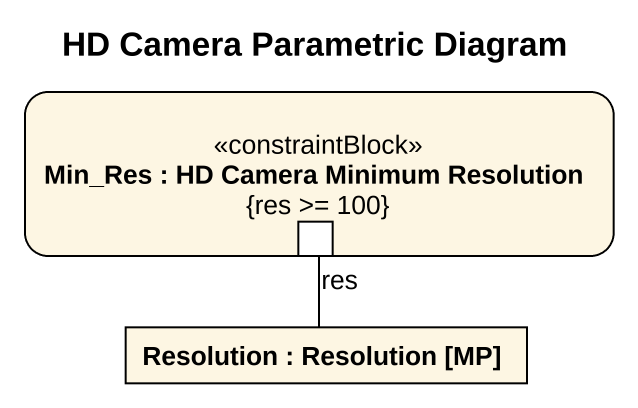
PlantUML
@startuml
title HD Camera Parametric Diagram
rectangle "Min_Res : HD Camera Minimum Resolution\n{res >= 100}" as Min_Res <<constraintBlock>> {
  port res
}
rectangle "Resolution : Resolution [MP]" as Resolution
Resolution -up- res
@enduml
